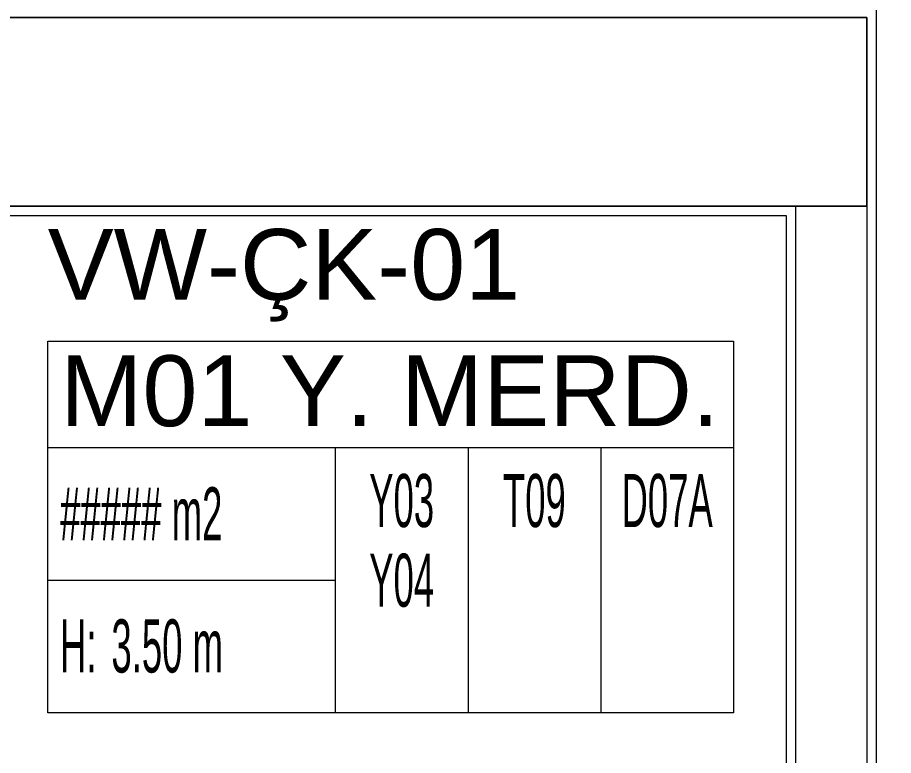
# Model space of a CAD drawing. Extents: x -1417 to 34975, y -245 to 8298.
# Drawn here: x 31198.4 to 31384, y 506.1 to 662.5 of the extents above; entities that cross this region are included whole.
import ezdxf
from ezdxf.enums import TextEntityAlignment as Align

# ---------------------------------------------------------------- set-up
doc = ezdxf.new("R2010")
doc.units = 0
doc.layers.get('0').update_dxf_attribs({"color": 9, "lineweight": 9})
for name, color, linetype, lineweight in [('00', 9, 'Continuous', 9), ('01', 9, 'Continuous', 9), ('14', 9, 'Continuous', 9), ('21_MAHAL', 9, 'Continuous', 9)]:
    doc.layers.add(name, color=color, linetype=linetype, lineweight=lineweight)
doc.styles.add('Arial', font='arial.ttf', dxfattribs={"height": 2.5})
doc.styles.add('MuuM_TEXT-STANDART', font='ARIALN.TTF')

# ---------------------------------------------------------------- blocks, each defined once
blk = doc.blocks.new('0_roomno2')
blk.add_lwpolyline([(19.375, -10.5), (0, -10.5), (0, 0), (19.375, 0)], close=True)
for points in [[(0, -3), (19.375, -3)], [(8.125, -3), (8.125, -10.5)], [(11.875, -3), (11.875, -10.5)], [(15.625, -3), (15.625, -10.5)], [(0, -6.75), (8.125, -6.75)]]:
    blk.add_lwpolyline(points)
at = {"style": 'MuuM_TEXT-STANDART', "width": 0.6}
blk.add_text('H:', height=1.5, dxfattribs=at).set_placement((0.35, -8.608), align=Align.MIDDLE_LEFT)
at = {"style": 'Arial'}
blk.add_attdef('ODANO', (0, 1.17), '', height=2, dxfattribs=at)
blk.add_attdef('MEKANADI', text='', height=2, dxfattribs=at).set_placement((0.35, -3), align=Align.BOTTOM_LEFT)
at = {"style": 'MuuM_TEXT-STANDART', "width": 0.6}
for tag, p in [('YER01', (10, -4.5)), ('TAVAN01', (13.75, -4.5)), ('DUVAR01', (17.5, -4.5)), ('YER02', (10, -6.75)), ('TAVAN02', (13.75, -6.75)), ('DUVAR02', (17.5, -6.75)), ('YER03', (10, -9)), ('TAVAN03', (13.75, -9)), ('DUVAR03', (17.5, -9))]:
    blk.add_attdef(tag, text='', height=1.5, dxfattribs=at).set_placement(p, align=Align.MIDDLE_CENTER)
for tag, p in [('M2', (0.35, -4.875)), ('TEMIZTAVANYUKSEKLIGI', (1.8, -8.608))]:
    blk.add_attdef(tag, text='', height=1.5, dxfattribs=at).set_placement(p, align=Align.MIDDLE_LEFT)

msp = doc.modelspace()

# ---------------------------------------------------------------- linework, layer by layer
at = {"layer": '00'}
msp.add_lwpolyline([(31378.33, 622.5), (31378.33, 622.5), (31378.33, 622.5), (31378.33, 622.5), (31378.33, 482.5), (31363.33, 482.5), (31363.33, 622.5), (31378.33, 622.5)], close=True, dxfattribs=at)
at = {"layer": '01'}
for points in [[(31378.33, 312.5), (30778.33, 312.5), (30778.33, 662.5), (31378.33, 662.5), (31378.33, 622.5), (30828.33, 622.5), (30828.33, 352.5), (31378.33, 352.5)], [(31378.33, 662.5), (30778.33, 662.5), (30778.33, 312.5), (31378.33, 312.5), (31378.33, 352.5), (30828.33, 352.5), (30828.33, 622.5), (31378.33, 622.5)]]:
    msp.add_lwpolyline(points, close=True, dxfattribs=at)
at = {"layer": '14'}
msp.add_lwpolyline([(31465.62, 744.5), (31465.62, 740.5), (31380.33, 740.5), (31380.33, 480.5), (31361.33, 480.5), (31361.33, 620.5), (31361.33, 620.5), (31361.33, 620.5), (30830.33, 620.5), (30830.33, 354.5), (31361.33, 354.5), (31361.33, 354.5), (31361.33, 354.5), (31361.33, 374.5), (31380.33, 374.5), (31380.33, 334.5), (31576.33, 334.5), (31576.33, 394.5), (31636.39, 394.5), (31636.33, 740.5), (31571.62, 740.5), (31571.62, 744.5)], dxfattribs=at)

# ---------------------------------------------------------------- block references
at = {"layer": '21_MAHAL'}
ref = msp.add_blockref('0_roomno2', (31204.8, 593.92), dxfattribs=dict(at, xscale=7.5, yscale=7.5, zscale=7.5))
ref.add_attrib('ODANO', 'VW-ÇK-01', (31204.8, 602.69), dxfattribs={"layer": '0', "height": 15, "style": 'Arial'})
ref.add_attrib('MEKANADI', 'M01 Y. MERD.', dxfattribs={"layer": '0', "height": 15, "style": 'Arial'}).set_placement((31207.42, 571.42), align=Align.BOTTOM_LEFT)
ref.add_attrib('M2', '##### m2', dxfattribs={"layer": '0', "height": 11.25, "style": 'MuuM_TEXT-STANDART', "width": 0.6}).set_placement((31207.42, 557.35), align=Align.MIDDLE_LEFT)
ref.add_attrib('TEMIZTAVANYUKSEKLIGI', '3.50 m', dxfattribs={"layer": '0', "height": 11.25, "style": 'MuuM_TEXT-STANDART', "width": 0.6}).set_placement((31218.3, 529.36), align=Align.MIDDLE_LEFT)
ref.add_attrib('YER01', 'Y03', dxfattribs={"layer": '0', "height": 11.25, "style": 'MuuM_TEXT-STANDART', "width": 0.6}).set_placement((31279.8, 560.17), align=Align.MIDDLE_CENTER)
ref.add_attrib('TAVAN01', 'T09', dxfattribs={"layer": '0', "height": 11.25, "style": 'MuuM_TEXT-STANDART', "width": 0.6}).set_placement((31307.92, 560.17), align=Align.MIDDLE_CENTER)
ref.add_attrib('DUVAR01', 'D07A', dxfattribs={"layer": '0', "height": 11.25, "style": 'MuuM_TEXT-STANDART', "width": 0.6}).set_placement((31336.05, 560.17), align=Align.MIDDLE_CENTER)
ref.add_attrib('YER02', 'Y04', dxfattribs={"layer": '0', "height": 11.25, "style": 'MuuM_TEXT-STANDART', "width": 0.6}).set_placement((31279.8, 543.29), align=Align.MIDDLE_CENTER)

doc.saveas('drawing.dxf')
